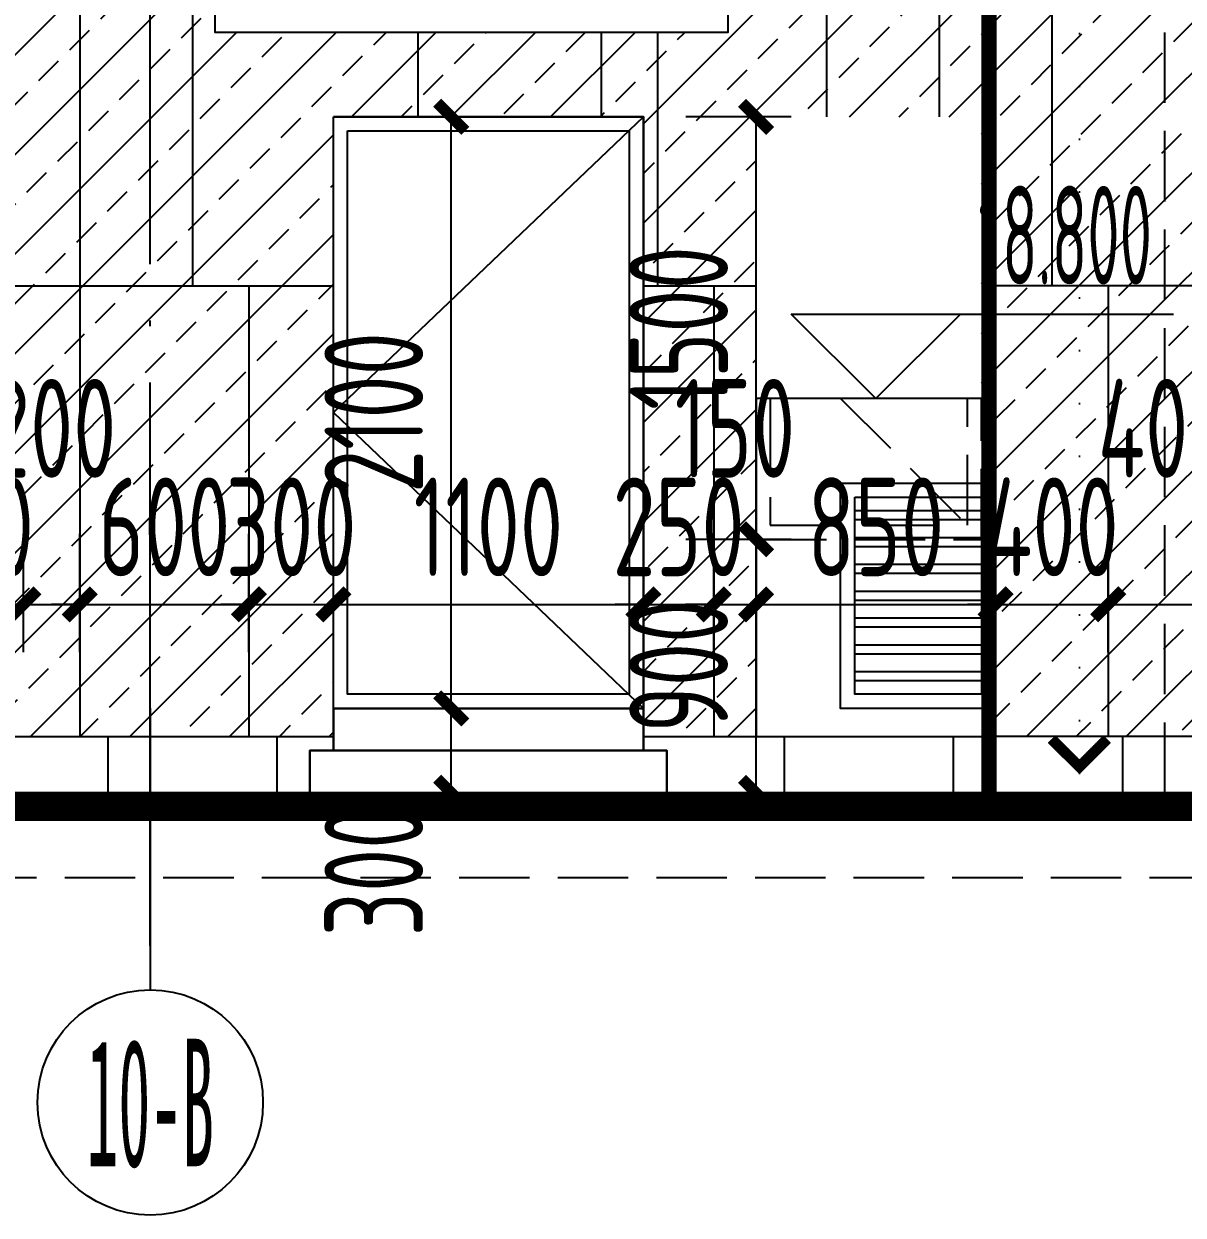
# Model space of a CAD drawing. Extents: x -863035 to 270371, y -8918 to 240488.
# Drawn here: x 213469 to 217584, y 162489 to 166719 of the extents above; entities that cross this region are included whole.
import ezdxf
from ezdxf.enums import TextEntityAlignment as Align

# ---------------------------------------------------------------- set-up
doc = ezdxf.new("R2010")
doc.units = 0
doc.header["$LTSCALE"] = 1000
doc.header["$MEASUREMENT"] = 0
for name, pattern in [('109-34 轴网$0$L1$0$$AUDIT_BAD_LTYPE1', [0]), ('DASH', [0.35, 0.25, -0.1]), ('DOT2', [0.125, 0, -0.125]), ('DOTE', [2.42, 2, -0.2, 0.02, -0.2])]:
    doc.linetypes.add(name, pattern=pattern)
for name, color, linetype in [('01-标注_尺寸', 124, 'Continuous'), ('01-标注_标高', 200, 'Continuous'), ('01-标注_符号', 200, 'Continuous'), ('01-标注_轴线坐标', 132, 'Continuous'), ('02-TEXT_标注', 130, 'Continuous'), ('02-TEXT_轴号', 7, 'Continuous'), ('05-填充_156', 156, 'Continuous'), ('A-C_窗', 140, 'Continuous'), ('A_AXIS-轴线', 36, 'Continuous'), ('AXIS_TEXT', 7, 'Continuous'), ('E-墙面分格', 146, 'Continuous'), ('E-立面轮廓', 241, 'Continuous')]:
    doc.layers.add(name, color=color, linetype=linetype)
doc.styles.add('_TCH_AXIS', font='STXIHEI.TTF')
doc.styles.add('_TCH_DIM', font='ROS1', dxfattribs={"width": 0.75, "bigfont": 'JD'})
doc.styles.add('_TCH_DIM_T3', font='ROS1', dxfattribs={"width": 0.75, "bigfont": 'JD'})
doc.styles.add('COMPLEX', font='COMPLEX')
doc.styles.add('logo-3', font='', dxfattribs={"width": 0.8})
doc.styles.get('logo-3').set_extended_font_data('SimSun')
doc.dimstyles.new('_TCH_ARCH&&100', dxfattribs={"dimtxt": 350, "dimasz": 100, "dimexe": 250, "dimexo": 300, "dimgap": 100, "dimtad": 1, "dimdec": 0, "dimzin": 0, "dimdsep": 46, "dimtxsty": '_TCH_DIM_T3', "dimblk": 'ARCHTICK', "dimcen": 0.09, "dimclrt": 7, "dimazin": 2, "dimtfac": 1, "dimtdec": 0, "dimtix": 1, "dimtmove": 2, "dimatfit": 3, "dimfxl": 0, "dimtolj": 1, "dimtzin": 0, "dimarcsym": 0})
doc.dimstyles.new('副本 ISO-1', dxfattribs={"dimtxt": 2.5, "dimasz": 1.5, "dimexe": 1.25, "dimexo": 0.625, "dimtad": 1, "dimdec": 0, "dimtxsty": 'logo-3', "dimblk": 'ARCHTICK', "dimcen": 2.5, "dimdle": 1, "dimadec": 0, "dimazin": 0, "dimtfac": 1, "dimtdec": 0, "dimtix": 1, "dimtmove": 0, "dimatfit": 3, "dimldrblk": 'AR', "dimfxl": 0, "dimarcsym": 0})
pattern_1 = [(45, (-48911, 285744.35), (-176.77677, 176.77677), []), (45, (-48824.07, 285654.6), (-176.77677, 176.77677), [98.68425, -56.391])]

# ---------------------------------------------------------------- blocks, each defined once
blk = doc.blocks.new('_ArchTick')
at = {"color": 0, "linetype": 'ByBlock', "const_width": 0.4}
blk.add_lwpolyline([(-0.5, -0.5), (0.5, 0.5)], dxfattribs=at)
blk = doc.blocks.new('*X7')
at = {"color": 0}
for p, q in [((-1012.3046, 1692.7151), (-1012.3046, 1692.7296)), ((-1012.3045, 1692.7297), (-1012.2908, 1692.7297)), ((-1012.3036, 1692.7141), (-1012.3036, 1692.7306)), ((-1012.3035, 1692.7307), (-1012.2918, 1692.7307)), ((-1012.3026, 1692.7131), (-1012.3026, 1692.7316)), ((-1012.3025, 1692.7317), (-1012.2928, 1692.7317)), ((-1012.3016, 1692.7121), (-1012.3016, 1692.7326)), ((-1012.3015, 1692.7327), (-1012.2938, 1692.7327)), ((-1012.3006, 1692.7111), (-1012.3006, 1692.7336)), ((-1012.3005, 1692.7337), (-1012.2948, 1692.7337)), ((-1012.2996, 1692.7101), (-1012.2996, 1692.7346)), ((-1012.2995, 1692.7347), (-1012.2958, 1692.7347)), ((-1012.2986, 1692.7091), (-1012.2986, 1692.7356)), ((-1012.2985, 1692.7357), (-1012.2968, 1692.7357)), ((-1012.2976, 1692.7081), (-1012.2976, 1692.7364)), ((-1012.2966, 1692.7071), (-1012.2966, 1692.7354)), ((-1012.2956, 1692.7061), (-1012.2956, 1692.7344)), ((-1012.2946, 1692.7051), (-1012.2946, 1692.7334)), ((-1012.2936, 1692.7041), (-1012.2936, 1692.7324)), ((-1012.2926, 1692.7031), (-1012.2926, 1692.7314)), ((-1012.2916, 1692.7021), (-1012.2916, 1692.7304)), ((-1012.2906, 1692.7011), (-1012.2906, 1692.7294)), ((-1012.3116, 1692.7221), (-1012.3116, 1692.7226)), ((-1012.3115, 1692.7227), (-1012.2838, 1692.7227)), ((-1012.3111, 1692.7217), (-1012.2828, 1692.7217)), ((-1012.3106, 1692.7211), (-1012.3106, 1692.7236)), ((-1012.3105, 1692.7237), (-1012.2848, 1692.7237)), ((-1012.3101, 1692.7207), (-1012.2818, 1692.7207)), ((-1012.3096, 1692.7201), (-1012.3096, 1692.7246)), ((-1012.3095, 1692.7247), (-1012.2858, 1692.7247)), ((-1012.3091, 1692.7197), (-1012.2808, 1692.7197)), ((-1012.3086, 1692.7191), (-1012.3086, 1692.7256)), ((-1012.3085, 1692.7257), (-1012.2868, 1692.7257)), ((-1012.3081, 1692.7187), (-1012.2798, 1692.7187)), ((-1012.3076, 1692.7181), (-1012.3076, 1692.7266)), ((-1012.3075, 1692.7267), (-1012.2878, 1692.7267)), ((-1012.3071, 1692.7177), (-1012.2788, 1692.7177)), ((-1012.3066, 1692.7171), (-1012.3066, 1692.7276)), ((-1012.3065, 1692.7277), (-1012.2888, 1692.7277)), ((-1012.3061, 1692.7167), (-1012.2778, 1692.7167)), ((-1012.3056, 1692.7161), (-1012.3056, 1692.7286)), ((-1012.3055, 1692.7287), (-1012.2898, 1692.7287)), ((-1012.3051, 1692.7157), (-1012.2768, 1692.7157)), ((-1012.3041, 1692.7147), (-1012.2758, 1692.7147)), ((-1012.3031, 1692.7137), (-1012.2748, 1692.7137)), ((-1012.3021, 1692.7127), (-1012.2738, 1692.7127)), ((-1012.3011, 1692.7117), (-1012.2728, 1692.7117)), ((-1012.3001, 1692.7107), (-1012.2718, 1692.7107)), ((-1012.2991, 1692.7097), (-1012.2708, 1692.7097)), ((-1012.2981, 1692.7087), (-1012.2698, 1692.7087)), ((-1012.2971, 1692.7077), (-1012.2688, 1692.7077)), ((-1012.2961, 1692.7067), (-1012.2678, 1692.7067)), ((-1012.2951, 1692.7057), (-1012.2668, 1692.7057)), ((-1012.2941, 1692.7047), (-1012.2658, 1692.7047)), ((-1012.2931, 1692.7037), (-1012.2648, 1692.7037)), ((-1012.2896, 1692.7001), (-1012.2896, 1692.7284)), ((-1012.2886, 1692.6991), (-1012.2886, 1692.7274)), ((-1012.2876, 1692.6981), (-1012.2876, 1692.7264)), ((-1012.2866, 1692.6971), (-1012.2866, 1692.7254)), ((-1012.2856, 1692.6961), (-1012.2856, 1692.7244)), ((-1012.2846, 1692.6951), (-1012.2846, 1692.7234)), ((-1012.2836, 1692.6941), (-1012.2836, 1692.7224)), ((-1012.2826, 1692.6931), (-1012.2826, 1692.7214)), ((-1012.2816, 1692.6921), (-1012.2816, 1692.7204)), ((-1012.2806, 1692.6911), (-1012.2806, 1692.7194)), ((-1012.2796, 1692.6901), (-1012.2796, 1692.7184)), ((-1012.2786, 1692.6891), (-1012.2786, 1692.7174)), ((-1012.2776, 1692.6881), (-1012.2776, 1692.7164)), ((-1012.2766, 1692.6871), (-1012.2766, 1692.7154)), ((-1012.2756, 1692.6861), (-1012.2756, 1692.7144)), ((-1012.2746, 1692.6851), (-1012.2746, 1692.7134)), ((-1012.2736, 1692.6841), (-1012.2736, 1692.7124)), ((-1012.2726, 1692.6831), (-1012.2726, 1692.7114)), ((-1012.2716, 1692.6821), (-1012.2716, 1692.7104)), ((-1012.2706, 1692.6811), (-1012.2706, 1692.7094)), ((-1012.2696, 1692.6801), (-1012.2696, 1692.7084)), ((-1012.2686, 1692.6791), (-1012.2686, 1692.7074)), ((-1012.2676, 1692.6781), (-1012.2676, 1692.7064)), ((-1012.2666, 1692.6771), (-1012.2666, 1692.7054)), ((-1012.2656, 1692.6761), (-1012.2656, 1692.7044)), ((-1012.2646, 1692.6751), (-1012.2646, 1692.7034)), ((-1012.2921, 1692.7027), (-1012.2638, 1692.7027)), ((-1012.2911, 1692.7017), (-1012.2628, 1692.7017)), ((-1012.2901, 1692.7007), (-1012.2618, 1692.7007)), ((-1012.2891, 1692.6997), (-1012.2608, 1692.6997)), ((-1012.2881, 1692.6987), (-1012.2598, 1692.6987)), ((-1012.2871, 1692.6977), (-1012.2588, 1692.6977)), ((-1012.2861, 1692.6967), (-1012.2578, 1692.6967)), ((-1012.2851, 1692.6957), (-1012.2568, 1692.6957)), ((-1012.2841, 1692.6947), (-1012.2558, 1692.6947)), ((-1012.2831, 1692.6937), (-1012.2548, 1692.6937)), ((-1012.2821, 1692.6927), (-1012.2538, 1692.6927)), ((-1012.2811, 1692.6917), (-1012.2528, 1692.6917)), ((-1012.2801, 1692.6907), (-1012.2518, 1692.6907)), ((-1012.2791, 1692.6897), (-1012.2508, 1692.6897)), ((-1012.2781, 1692.6887), (-1012.2498, 1692.6887)), ((-1012.2771, 1692.6877), (-1012.2488, 1692.6877)), ((-1012.2761, 1692.6867), (-1012.2478, 1692.6867)), ((-1012.2751, 1692.6857), (-1012.2468, 1692.6857)), ((-1012.2741, 1692.6847), (-1012.2458, 1692.6847)), ((-1012.2731, 1692.6837), (-1012.2448, 1692.6837)), ((-1012.2721, 1692.6827), (-1012.2438, 1692.6827)), ((-1012.2711, 1692.6817), (-1012.2428, 1692.6817)), ((-1012.2701, 1692.6807), (-1012.2418, 1692.6807)), ((-1012.2691, 1692.6797), (-1012.2408, 1692.6797)), ((-1012.2681, 1692.6787), (-1012.2398, 1692.6787)), ((-1012.2671, 1692.6777), (-1012.2388, 1692.6777)), ((-1012.2636, 1692.6741), (-1012.2636, 1692.7024)), ((-1012.2626, 1692.6731), (-1012.2626, 1692.7014)), ((-1012.2616, 1692.6721), (-1012.2616, 1692.7004)), ((-1012.2606, 1692.6711), (-1012.2606, 1692.6994)), ((-1012.2596, 1692.6701), (-1012.2596, 1692.6984)), ((-1012.2586, 1692.6424), (-1012.2586, 1692.6974)), ((-1012.2576, 1692.6434), (-1012.2576, 1692.6964)), ((-1012.2566, 1692.6444), (-1012.2566, 1692.6954)), ((-1012.2556, 1692.6454), (-1012.2556, 1692.6944)), ((-1012.2546, 1692.6464), (-1012.2546, 1692.6934)), ((-1012.2536, 1692.6474), (-1012.2536, 1692.6924)), ((-1012.2526, 1692.6484), (-1012.2526, 1692.6914)), ((-1012.2516, 1692.6494), (-1012.2516, 1692.6904)), ((-1012.2506, 1692.6504), (-1012.2506, 1692.6894)), ((-1012.2496, 1692.6514), (-1012.2496, 1692.6884)), ((-1012.2486, 1692.6524), (-1012.2486, 1692.6874)), ((-1012.2476, 1692.6534), (-1012.2476, 1692.6864)), ((-1012.2466, 1692.6544), (-1012.2466, 1692.6854)), ((-1012.2456, 1692.6554), (-1012.2456, 1692.6844)), ((-1012.2446, 1692.6564), (-1012.2446, 1692.6834)), ((-1012.2436, 1692.6574), (-1012.2436, 1692.6824)), ((-1012.2426, 1692.6584), (-1012.2426, 1692.6814)), ((-1012.2416, 1692.6594), (-1012.2416, 1692.6804)), ((-1012.2406, 1692.6604), (-1012.2406, 1692.6794)), ((-1012.2396, 1692.6614), (-1012.2396, 1692.6784)), ((-1012.2386, 1692.6624), (-1012.2386, 1692.6774)), ((-1012.2776, 1692.6517), (-1012.2493, 1692.6517)), ((-1012.2776, 1692.6234), (-1012.2776, 1692.6517)), ((-1012.2766, 1692.6527), (-1012.2483, 1692.6527)), ((-1012.2766, 1692.6244), (-1012.2766, 1692.6527)), ((-1012.2756, 1692.6537), (-1012.2473, 1692.6537)), ((-1012.2756, 1692.6254), (-1012.2756, 1692.6537)), ((-1012.2746, 1692.6547), (-1012.2463, 1692.6547)), ((-1012.2746, 1692.6264), (-1012.2746, 1692.6547)), ((-1012.2736, 1692.6557), (-1012.2453, 1692.6557)), ((-1012.2736, 1692.6274), (-1012.2736, 1692.6557)), ((-1012.2726, 1692.6567), (-1012.2443, 1692.6567)), ((-1012.2726, 1692.6284), (-1012.2726, 1692.6567)), ((-1012.2716, 1692.6577), (-1012.2433, 1692.6577)), ((-1012.2716, 1692.6294), (-1012.2716, 1692.6577)), ((-1012.2706, 1692.6587), (-1012.2423, 1692.6587)), ((-1012.2706, 1692.6304), (-1012.2706, 1692.6587)), ((-1012.2696, 1692.6597), (-1012.2413, 1692.6597)), ((-1012.2696, 1692.6314), (-1012.2696, 1692.6597)), ((-1012.2686, 1692.6607), (-1012.2403, 1692.6607)), ((-1012.2686, 1692.6324), (-1012.2686, 1692.6607)), ((-1012.2676, 1692.6617), (-1012.2393, 1692.6617)), ((-1012.2676, 1692.6334), (-1012.2676, 1692.6617)), ((-1012.2666, 1692.6627), (-1012.2383, 1692.6627)), ((-1012.2666, 1692.6344), (-1012.2666, 1692.6627)), ((-1012.2661, 1692.6767), (-1012.2378, 1692.6767)), ((-1012.2656, 1692.6637), (-1012.2373, 1692.6637)), ((-1012.2656, 1692.6354), (-1012.2656, 1692.6637)), ((-1012.2651, 1692.6757), (-1012.2368, 1692.6757)), ((-1012.2646, 1692.6647), (-1012.2363, 1692.6647)), ((-1012.2646, 1692.6364), (-1012.2646, 1692.6647)), ((-1012.2641, 1692.6747), (-1012.2358, 1692.6747)), ((-1012.2636, 1692.6657), (-1012.2353, 1692.6657)), ((-1012.2636, 1692.6374), (-1012.2636, 1692.6657)), ((-1012.2631, 1692.6737), (-1012.2348, 1692.6737)), ((-1012.2626, 1692.6667), (-1012.2343, 1692.6667)), ((-1012.2626, 1692.6384), (-1012.2626, 1692.6667)), ((-1012.2621, 1692.6727), (-1012.2338, 1692.6727)), ((-1012.2616, 1692.6677), (-1012.2333, 1692.6677)), ((-1012.2616, 1692.6394), (-1012.2616, 1692.6677)), ((-1012.2611, 1692.6717), (-1012.2328, 1692.6717)), ((-1012.2606, 1692.6687), (-1012.2323, 1692.6687)), ((-1012.2606, 1692.6404), (-1012.2606, 1692.6687)), ((-1012.2601, 1692.6707), (-1012.2318, 1692.6707)), ((-1012.2596, 1692.6697), (-1012.2313, 1692.6697)), ((-1012.2596, 1692.6414), (-1012.2596, 1692.6697)), ((-1012.2376, 1692.6634), (-1012.2376, 1692.6764)), ((-1012.2366, 1692.6644), (-1012.2366, 1692.6754)), ((-1012.2356, 1692.6654), (-1012.2356, 1692.6744)), ((-1012.2346, 1692.6664), (-1012.2346, 1692.6734)), ((-1012.2336, 1692.6674), (-1012.2336, 1692.6724)), ((-1012.2326, 1692.6684), (-1012.2326, 1692.6714)), ((-1012.2316, 1692.6694), (-1012.2316, 1692.6704)), ((-1012.3036, 1692.6257), (-1012.2753, 1692.6257)), ((-1012.3036, 1692.6092), (-1012.3036, 1692.6257)), ((-1012.3026, 1692.6267), (-1012.2743, 1692.6267)), ((-1012.3026, 1692.6082), (-1012.3026, 1692.6267)), ((-1012.3016, 1692.6277), (-1012.2733, 1692.6277)), ((-1012.3016, 1692.6072), (-1012.3016, 1692.6277)), ((-1012.3006, 1692.6287), (-1012.2723, 1692.6287)), ((-1012.3006, 1692.6062), (-1012.3006, 1692.6287)), ((-1012.2996, 1692.6297), (-1012.2713, 1692.6297)), ((-1012.2996, 1692.6052), (-1012.2996, 1692.6297)), ((-1012.2986, 1692.6307), (-1012.2703, 1692.6307)), ((-1012.2986, 1692.6042), (-1012.2986, 1692.6307)), ((-1012.2976, 1692.6317), (-1012.2693, 1692.6317)), ((-1012.2976, 1692.6034), (-1012.2976, 1692.6317)), ((-1012.2966, 1692.6327), (-1012.2683, 1692.6327)), ((-1012.2966, 1692.6044), (-1012.2966, 1692.6327)), ((-1012.2956, 1692.6337), (-1012.2673, 1692.6337)), ((-1012.2956, 1692.6054), (-1012.2956, 1692.6337)), ((-1012.2946, 1692.6347), (-1012.2663, 1692.6347)), ((-1012.2946, 1692.6064), (-1012.2946, 1692.6347)), ((-1012.2936, 1692.6357), (-1012.2653, 1692.6357)), ((-1012.2936, 1692.6074), (-1012.2936, 1692.6357)), ((-1012.2926, 1692.6367), (-1012.2643, 1692.6367)), ((-1012.2926, 1692.6084), (-1012.2926, 1692.6367)), ((-1012.2916, 1692.6377), (-1012.2633, 1692.6377)), ((-1012.2916, 1692.6094), (-1012.2916, 1692.6377)), ((-1012.2906, 1692.6387), (-1012.2623, 1692.6387)), ((-1012.2906, 1692.6104), (-1012.2906, 1692.6387)), ((-1012.2896, 1692.6397), (-1012.2613, 1692.6397)), ((-1012.2896, 1692.6114), (-1012.2896, 1692.6397)), ((-1012.2886, 1692.6407), (-1012.2603, 1692.6407)), ((-1012.2886, 1692.6124), (-1012.2886, 1692.6407)), ((-1012.2876, 1692.6417), (-1012.2593, 1692.6417)), ((-1012.2876, 1692.6134), (-1012.2876, 1692.6417)), ((-1012.2866, 1692.6427), (-1012.2583, 1692.6427)), ((-1012.2866, 1692.6144), (-1012.2866, 1692.6427)), ((-1012.2856, 1692.6437), (-1012.2573, 1692.6437)), ((-1012.2856, 1692.6154), (-1012.2856, 1692.6437)), ((-1012.2846, 1692.6447), (-1012.2563, 1692.6447)), ((-1012.2846, 1692.6164), (-1012.2846, 1692.6447)), ((-1012.2836, 1692.6457), (-1012.2553, 1692.6457)), ((-1012.2836, 1692.6174), (-1012.2836, 1692.6457)), ((-1012.2826, 1692.6467), (-1012.2543, 1692.6467)), ((-1012.2826, 1692.6184), (-1012.2826, 1692.6467)), ((-1012.2816, 1692.6477), (-1012.2533, 1692.6477)), ((-1012.2816, 1692.6194), (-1012.2816, 1692.6477)), ((-1012.2806, 1692.6487), (-1012.2523, 1692.6487)), ((-1012.2806, 1692.6204), (-1012.2806, 1692.6487)), ((-1012.2796, 1692.6497), (-1012.2513, 1692.6497)), ((-1012.2796, 1692.6214), (-1012.2796, 1692.6497)), ((-1012.2786, 1692.6507), (-1012.2503, 1692.6507)), ((-1012.2786, 1692.6224), (-1012.2786, 1692.6507)), ((-1012.3116, 1692.6177), (-1012.2833, 1692.6177)), ((-1012.3116, 1692.6172), (-1012.3116, 1692.6177)), ((-1012.3111, 1692.6167), (-1012.2843, 1692.6167)), ((-1012.3106, 1692.6187), (-1012.2823, 1692.6187)), ((-1012.3106, 1692.6162), (-1012.3106, 1692.6187)), ((-1012.3101, 1692.6157), (-1012.2853, 1692.6157)), ((-1012.3096, 1692.6197), (-1012.2813, 1692.6197)), ((-1012.3096, 1692.6152), (-1012.3096, 1692.6197)), ((-1012.3091, 1692.6147), (-1012.2863, 1692.6147)), ((-1012.3086, 1692.6207), (-1012.2803, 1692.6207)), ((-1012.3086, 1692.6142), (-1012.3086, 1692.6207)), ((-1012.3081, 1692.6137), (-1012.2873, 1692.6137)), ((-1012.3076, 1692.6217), (-1012.2793, 1692.6217)), ((-1012.3076, 1692.6132), (-1012.3076, 1692.6217)), ((-1012.3071, 1692.6127), (-1012.2883, 1692.6127)), ((-1012.3066, 1692.6227), (-1012.2783, 1692.6227)), ((-1012.3066, 1692.6122), (-1012.3066, 1692.6227)), ((-1012.3061, 1692.6117), (-1012.2893, 1692.6117)), ((-1012.3056, 1692.6237), (-1012.2773, 1692.6237)), ((-1012.3056, 1692.6112), (-1012.3056, 1692.6237)), ((-1012.3051, 1692.6107), (-1012.2903, 1692.6107)), ((-1012.3046, 1692.6247), (-1012.2763, 1692.6247)), ((-1012.3046, 1692.6102), (-1012.3046, 1692.6247)), ((-1012.3041, 1692.6097), (-1012.2913, 1692.6097)), ((-1012.3031, 1692.6087), (-1012.2923, 1692.6087)), ((-1012.3021, 1692.6077), (-1012.2933, 1692.6077)), ((-1012.3011, 1692.6067), (-1012.2943, 1692.6067)), ((-1012.3001, 1692.6057), (-1012.2953, 1692.6057)), ((-1012.2991, 1692.6047), (-1012.2963, 1692.6047)), ((-1012.2981, 1692.6037), (-1012.2973, 1692.6037))]:
    blk.add_line(p, q, dxfattribs=at)
blk = doc.blocks.new('A-ARROW')
blk.add_lwpolyline([(0.0808, 0.0525), (0.0666, 0.0666), (0, 0), (0.0666, -0.0666), (0.0808, -0.0525), (0.0283, 0)], close=True)
at = {"rotation": 180}
blk.add_blockref('*X7', (-1012.2311, 1692.6699), dxfattribs=at)
blk = doc.blocks.new('AR')
at = {"xscale": -21.59999999986031, "yscale": 21.59999999999127, "zscale": 21.6, "rotation": 359.9999997162888}
blk.add_blockref('A-ARROW', (0.002, -0.002), dxfattribs=at)
blk = doc.blocks.new('JDASLKDOIWJD')
at = {"layer": 'A-C_窗', "linetype": '109-34 轴网$0$L1$0$$AUDIT_BAD_LTYPE1'}
for p, q in [((-318823.8, 268849.4), (-319923.8, 268849.4)), ((-319923.8, 266749.4), (-319923.8, 268849.4)), ((-318823.8, 266749.4), (-318823.8, 268849.4))]:
    blk.add_line(p, q, dxfattribs=at)
blk.add_lwpolyline([(-318823.8, 268849.4), (-319923.8, 267799.4), (-318823.8, 266749.4)], dxfattribs=at)
for points in [[(-319923.8, 268849.4), (-318823.8, 268849.4), (-318823.8, 266749.4), (-319923.8, 266749.4)], [(-319873.8, 268799.4), (-318873.8, 268799.4), (-318873.8, 266799.4), (-319873.8, 266799.4)], [(-319923.8, 266749.4), (-318823.8, 266749.4), (-318823.8, 266599.4), (-319923.8, 266599.4)], [(-319923.8, 266599.4), (-318823.8, 266599.4), (-318823.8, 266749.4), (-319923.8, 266749.4)], [(-320007.4, 266599.4), (-318740.2, 266599.4), (-318740.2, 266449.4), (-320007.4, 266449.4)]]:
    blk.add_lwpolyline(points, close=True, dxfattribs=at)
blk = doc.blocks.new('hdklsadowdj')
at = {"layer": 'A-C_窗'}
h = blk.add_hatch(dxfattribs=at)
h.set_pattern_fill('ANSI32', color=256, scale=20, angle=135)
h.set_pattern_definition([(180, (476811.66, -285954.59), (-7e-15, -95.25), []), (180, (476779.91, -285922.84), (-7e-15, -95.25), [])])
h.paths.add_polyline_path([(7500, 1050), (7950, 1050), (7950, 350), (7500, 350)])
for points in [[(7150.1, 200), (8000.1, 200), (8000.2, 1400), (7150.2, 1400)], [(7450, 1100), (8000, 1100), (8000, 300), (7450, 300)], [(7500, 1050), (7950, 1050), (7950, 350), (7500, 350)], [(7150.2, 200), (8000, 200), (8000, 0), (7150.2, 0)]]:
    blk.add_lwpolyline(points, close=True, dxfattribs=at)
blk = doc.blocks.new('_AXISO')
blk.add_circle((0, 0), 0.5)
at = {"layer": 'AXIS_TEXT', "style": 'COMPLEX', "width": 1.041667}
blk.add_attdef('A', text='', height=0.56, dxfattribs=at).set_placement((-0.25, -0.28), (0.25, -0.28), align=Align.FIT)
blk = doc.blocks.new('*D2126')
at = {"layer": '01-标注_尺寸', "color": 0, "lineweight": -2, "transparency": 16777216}
for p, q in [((215236.3, 166388.6), (214736.3, 166388.6)), ((214986.3, 164288.6), (214986.3, 166388.6)), ((215236.3, 164288.6), (214736.3, 164288.6))]:
    blk.add_line(p, q, dxfattribs=at)
at = {"layer": 'Defpoints', "color": 0, "transparency": 16777216}
for p in [(214986.3, 166388.6), (215536.3, 166388.6), (215536.3, 164288.6)]:
    blk.add_point(p, dxfattribs=at)
at = {"layer": '01-标注_尺寸', "color": 0, "lineweight": -2, "transparency": 16777216, "xscale": 100, "yscale": 100, "zscale": 100}
for p, rotation in [((214986.3, 166388.6), 90), ((214986.3, 164288.6), 270)]:
    blk.add_blockref('_ArchTick', p, dxfattribs=dict(at, rotation=rotation))
at = {"layer": '01-标注_尺寸', "color": 7, "transparency": 16777216, "insert": (214711.3, 165338.6), "char_height": 350, "attachment_point": 5, "rotation": 90, "style": '_TCH_DIM_T3'}
blk.add_mtext('\\A1;2100', dxfattribs=at)
blk = doc.blocks.new('*D2127')
at = {"layer": '01-标注_尺寸', "color": 0, "lineweight": -2, "transparency": 16777216}
for p, q in [((215236.3, 164288.6), (214736.3, 164288.6)), ((214986.3, 163988.6), (214986.3, 164288.6)), ((215236.3, 163988.6), (214736.3, 163988.6))]:
    blk.add_line(p, q, dxfattribs=at)
at = {"layer": 'Defpoints', "color": 0, "transparency": 16777216}
for p in [(214986.3, 164288.6), (215536.3, 164288.6), (215536.3, 163988.6)]:
    blk.add_point(p, dxfattribs=at)
at = {"layer": '01-标注_尺寸', "color": 0, "lineweight": -2, "transparency": 16777216, "xscale": 100, "yscale": 100, "zscale": 100}
for p, rotation in [((214986.3, 164288.6), 90), ((214986.3, 163988.6), 270)]:
    blk.add_blockref('_ArchTick', p, dxfattribs=dict(at, rotation=rotation))
at = {"layer": '01-标注_尺寸', "color": 7, "transparency": 16777216, "insert": (214711.3, 163711.4), "char_height": 350, "attachment_point": 5, "rotation": 90, "style": '_TCH_DIM_T3'}
blk.add_mtext('\\A1;300', dxfattribs=at)
blk = doc.blocks.new('*D2132')
at = {"layer": '01-标注_尺寸', "color": 0, "lineweight": -2, "transparency": 16777216}
for p, q in [((216193.1, 166388.6), (215818.2, 166388.6)), ((216068.2, 164888.6), (216068.2, 166388.6)), ((216193.1, 164888.6), (215818.2, 164888.6))]:
    blk.add_line(p, q, dxfattribs=at)
at = {"layer": 'Defpoints', "color": 0, "transparency": 16777216}
for p in [(216068.2, 166388.6), (216493.1, 166388.6), (216493.1, 164888.6)]:
    blk.add_point(p, dxfattribs=at)
at = {"layer": '01-标注_尺寸', "color": 0, "lineweight": -2, "transparency": 16777216, "xscale": 100, "yscale": 100, "zscale": 100}
for p, rotation in [((216068.2, 166388.6), 90), ((216068.2, 164888.6), 270)]:
    blk.add_blockref('_ArchTick', p, dxfattribs=dict(at, rotation=rotation))
at = {"layer": '01-标注_尺寸', "color": 7, "transparency": 16777216, "insert": (215793.2, 165638.6), "char_height": 350, "attachment_point": 5, "rotation": 90, "style": '_TCH_DIM_T3'}
blk.add_mtext('\\A1;1500', dxfattribs=at)
blk = doc.blocks.new('*D2133')
at = {"layer": '01-标注_尺寸', "color": 0, "lineweight": -2, "transparency": 16777216}
for p, q in [((216193.1, 164888.6), (215818.2, 164888.6)), ((216068.2, 163988.6), (216068.2, 164888.6)), ((216193.1, 163988.6), (215818.2, 163988.6))]:
    blk.add_line(p, q, dxfattribs=at)
at = {"layer": 'Defpoints', "color": 0, "transparency": 16777216}
for p in [(216068.2, 164888.6), (216493.1, 164888.6), (216493.1, 163988.6)]:
    blk.add_point(p, dxfattribs=at)
at = {"layer": '01-标注_尺寸', "color": 0, "lineweight": -2, "transparency": 16777216, "xscale": 100, "yscale": 100, "zscale": 100}
for p, rotation in [((216068.2, 164888.6), 90), ((216068.2, 163988.6), 270)]:
    blk.add_blockref('_ArchTick', p, dxfattribs=dict(at, rotation=rotation))
at = {"layer": '01-标注_尺寸', "color": 7, "transparency": 16777216, "insert": (215793.2, 164438.6), "char_height": 350, "attachment_point": 5, "rotation": 90, "style": '_TCH_DIM_T3'}
blk.add_mtext('\\A1;900', dxfattribs=at)
blk = doc.blocks.new('*D2218')
at = {"layer": '01-标注_尺寸', "color": 0, "lineweight": -2, "transparency": 16777216}
for p, q in [((213068, 164488.6), (213068, 164907.9)), ((213468, 164488.6), (213468, 164907.9)), ((213068, 164657.9), (212968, 164657.9)), ((213068, 164657.9), (213468, 164657.9)), ((213468, 164657.9), (213568, 164657.9))]:
    blk.add_line(p, q, dxfattribs=at)
at = {"layer": 'Defpoints', "color": 0, "transparency": 16777216}
for p in [(213468, 164657.9), (213068, 164188.6), (213468, 164188.6)]:
    blk.add_point(p, dxfattribs=at)
at = {"layer": '01-标注_尺寸', "color": 0, "lineweight": -2, "transparency": 16777216, "xscale": 100, "yscale": 100, "zscale": 100}
blk.add_blockref('_ArchTick', (213068, 164657.9), dxfattribs=at)
at = {"layer": '01-标注_尺寸', "color": 0, "lineweight": -2, "transparency": 16777216, "xscale": 100, "yscale": 100, "zscale": 100, "rotation": 180}
blk.add_blockref('_ArchTick', (213468, 164657.9), dxfattribs=at)
at = {"layer": '01-标注_尺寸', "color": 7, "transparency": 16777216, "insert": (213268, 164932.9), "char_height": 350, "attachment_point": 5, "style": '_TCH_DIM_T3'}
blk.add_mtext('\\A1;400', dxfattribs=at)
blk = doc.blocks.new('*D2219')
at = {"layer": '01-标注_尺寸', "color": 0, "lineweight": -2, "transparency": 16777216}
for p, q in [((213468, 164488.6), (213468, 164907.9)), ((213668, 164488.6), (213668, 164907.9)), ((213468, 164657.9), (213368, 164657.9)), ((213468, 164657.9), (213668, 164657.9)), ((213668, 164657.9), (213768, 164657.9))]:
    blk.add_line(p, q, dxfattribs=at)
at = {"layer": 'Defpoints', "color": 0, "transparency": 16777216}
for p in [(213668, 164657.9), (213468, 164188.6), (213668, 164188.6)]:
    blk.add_point(p, dxfattribs=at)
at = {"layer": '01-标注_尺寸', "color": 0, "lineweight": -2, "transparency": 16777216, "xscale": 100, "yscale": 100, "zscale": 100}
blk.add_blockref('_ArchTick', (213468, 164657.9), dxfattribs=at)
at = {"layer": '01-标注_尺寸', "color": 0, "lineweight": -2, "transparency": 16777216, "xscale": 100, "yscale": 100, "zscale": 100, "rotation": 180}
blk.add_blockref('_ArchTick', (213668, 164657.9), dxfattribs=at)
at = {"layer": '01-标注_尺寸', "color": 7, "transparency": 16777216, "insert": (213568, 165282.9), "char_height": 350, "attachment_point": 5, "style": '_TCH_DIM_T3'}
blk.add_mtext('\\A1;200', dxfattribs=at)
blk = doc.blocks.new('*D2220')
at = {"layer": '01-标注_尺寸', "color": 0, "lineweight": -2, "transparency": 16777216}
for p, q in [((213668, 164488.6), (213668, 164907.9)), ((214268, 164488.6), (214268, 164907.9)), ((213668, 164657.9), (213568, 164657.9)), ((213668, 164657.9), (214268, 164657.9)), ((214268, 164657.9), (214368, 164657.9))]:
    blk.add_line(p, q, dxfattribs=at)
at = {"layer": 'Defpoints', "color": 0, "transparency": 16777216}
for p in [(214268, 164657.9), (213668, 164188.6), (214268, 164188.6)]:
    blk.add_point(p, dxfattribs=at)
at = {"layer": '01-标注_尺寸', "color": 0, "lineweight": -2, "transparency": 16777216, "xscale": 100, "yscale": 100, "zscale": 100}
blk.add_blockref('_ArchTick', (213668, 164657.9), dxfattribs=at)
at = {"layer": '01-标注_尺寸', "color": 0, "lineweight": -2, "transparency": 16777216, "xscale": 100, "yscale": 100, "zscale": 100, "rotation": 180}
blk.add_blockref('_ArchTick', (214268, 164657.9), dxfattribs=at)
at = {"layer": '01-标注_尺寸', "color": 7, "transparency": 16777216, "insert": (213968, 164932.9), "char_height": 350, "attachment_point": 5, "style": '_TCH_DIM_T3'}
blk.add_mtext('\\A1;600', dxfattribs=at)
blk = doc.blocks.new('*D2221')
at = {"layer": '01-标注_尺寸', "color": 0, "lineweight": -2, "transparency": 16777216}
for p, q in [((214268, 164488.6), (214268, 164907.9)), ((214568, 164488.6), (214568, 164907.9)), ((214268, 164657.9), (214168, 164657.9)), ((214268, 164657.9), (214568, 164657.9)), ((214568, 164657.9), (214668, 164657.9))]:
    blk.add_line(p, q, dxfattribs=at)
at = {"layer": 'Defpoints', "color": 0, "transparency": 16777216}
for p in [(214568, 164657.9), (214268, 164188.6), (214568, 164188.6)]:
    blk.add_point(p, dxfattribs=at)
at = {"layer": '01-标注_尺寸', "color": 0, "lineweight": -2, "transparency": 16777216, "xscale": 100, "yscale": 100, "zscale": 100}
blk.add_blockref('_ArchTick', (214268, 164657.9), dxfattribs=at)
at = {"layer": '01-标注_尺寸', "color": 0, "lineweight": -2, "transparency": 16777216, "xscale": 100, "yscale": 100, "zscale": 100, "rotation": 180}
blk.add_blockref('_ArchTick', (214568, 164657.9), dxfattribs=at)
at = {"layer": '01-标注_尺寸', "color": 7, "transparency": 16777216, "insert": (214418, 164932.9), "char_height": 350, "attachment_point": 5, "style": '_TCH_DIM_T3'}
blk.add_mtext('\\A1;300', dxfattribs=at)
blk = doc.blocks.new('*D2222')
at = {"layer": '01-标注_尺寸', "color": 0, "lineweight": -2, "transparency": 16777216}
for p, q in [((214568, 164488.6), (214568, 164907.9)), ((215668, 164488.6), (215668, 164907.9)), ((214568, 164657.9), (215668, 164657.9))]:
    blk.add_line(p, q, dxfattribs=at)
at = {"layer": 'Defpoints', "color": 0, "transparency": 16777216}
for p in [(215668, 164657.9), (214568, 164188.6), (215668, 164188.6)]:
    blk.add_point(p, dxfattribs=at)
at = {"layer": '01-标注_尺寸', "color": 0, "lineweight": -2, "transparency": 16777216, "xscale": 100, "yscale": 100, "zscale": 100, "rotation": 180}
blk.add_blockref('_ArchTick', (214568, 164657.9), dxfattribs=at)
at = {"layer": '01-标注_尺寸', "color": 0, "lineweight": -2, "transparency": 16777216, "xscale": 100, "yscale": 100, "zscale": 100}
blk.add_blockref('_ArchTick', (215668, 164657.9), dxfattribs=at)
at = {"layer": '01-标注_尺寸', "color": 7, "transparency": 16777216, "insert": (215118, 164932.9), "char_height": 350, "attachment_point": 5, "style": '_TCH_DIM_T3'}
blk.add_mtext('\\A1;1100', dxfattribs=at)
blk = doc.blocks.new('*D2223')
at = {"layer": '01-标注_尺寸', "color": 0, "lineweight": -2, "transparency": 16777216}
for p, q in [((215668, 164488.6), (215668, 164907.9)), ((215918, 164488.6), (215918, 164907.9)), ((215668, 164657.9), (215568, 164657.9)), ((215668, 164657.9), (215918, 164657.9)), ((215918, 164657.9), (216018, 164657.9))]:
    blk.add_line(p, q, dxfattribs=at)
at = {"layer": 'Defpoints', "color": 0, "transparency": 16777216}
for p in [(215918, 164657.9), (215668, 164188.6), (215918, 164188.6)]:
    blk.add_point(p, dxfattribs=at)
at = {"layer": '01-标注_尺寸', "color": 0, "lineweight": -2, "transparency": 16777216, "xscale": 100, "yscale": 100, "zscale": 100}
blk.add_blockref('_ArchTick', (215668, 164657.9), dxfattribs=at)
at = {"layer": '01-标注_尺寸', "color": 0, "lineweight": -2, "transparency": 16777216, "xscale": 100, "yscale": 100, "zscale": 100, "rotation": 180}
blk.add_blockref('_ArchTick', (215918, 164657.9), dxfattribs=at)
at = {"layer": '01-标注_尺寸', "color": 7, "transparency": 16777216, "insert": (215793, 164932.9), "char_height": 350, "attachment_point": 5, "style": '_TCH_DIM_T3'}
blk.add_mtext('\\A1;250', dxfattribs=at)
blk = doc.blocks.new('*D2224')
at = {"layer": '01-标注_尺寸', "color": 0, "lineweight": -2, "transparency": 16777216}
for p, q in [((215918, 164488.6), (215918, 164907.9)), ((216068.1, 164488.6), (216068.1, 164907.9)), ((215918, 164657.9), (215818, 164657.9)), ((215918, 164657.9), (216068.1, 164657.9)), ((216068.1, 164657.9), (216168.1, 164657.9))]:
    blk.add_line(p, q, dxfattribs=at)
at = {"layer": 'Defpoints', "color": 0, "transparency": 16777216}
for p in [(216068.1, 164657.9), (215918, 164188.6), (216068.1, 164188.6)]:
    blk.add_point(p, dxfattribs=at)
at = {"layer": '01-标注_尺寸', "color": 0, "lineweight": -2, "transparency": 16777216, "xscale": 100, "yscale": 100, "zscale": 100}
blk.add_blockref('_ArchTick', (215918, 164657.9), dxfattribs=at)
at = {"layer": '01-标注_尺寸', "color": 0, "lineweight": -2, "transparency": 16777216, "xscale": 100, "yscale": 100, "zscale": 100, "rotation": 180}
blk.add_blockref('_ArchTick', (216068.1, 164657.9), dxfattribs=at)
at = {"layer": '01-标注_尺寸', "color": 7, "transparency": 16777216, "insert": (215993.1, 165282.9), "char_height": 350, "attachment_point": 5, "style": '_TCH_DIM_T3'}
blk.add_mtext('\\A1;150', dxfattribs=at)
blk = doc.blocks.new('*D2225')
at = {"layer": '01-标注_尺寸', "color": 0, "lineweight": -2, "transparency": 16777216}
for p, q in [((216068.1, 164488.6), (216068.1, 164907.9)), ((216918, 164488.6), (216918, 164907.9)), ((216068.1, 164657.9), (216918, 164657.9))]:
    blk.add_line(p, q, dxfattribs=at)
at = {"layer": 'Defpoints', "color": 0, "transparency": 16777216}
for p in [(216918, 164657.9), (216068.1, 164188.6), (216918, 164188.6)]:
    blk.add_point(p, dxfattribs=at)
at = {"layer": '01-标注_尺寸', "color": 0, "lineweight": -2, "transparency": 16777216, "xscale": 100, "yscale": 100, "zscale": 100, "rotation": 180}
blk.add_blockref('_ArchTick', (216068.1, 164657.9), dxfattribs=at)
at = {"layer": '01-标注_尺寸', "color": 0, "lineweight": -2, "transparency": 16777216, "xscale": 100, "yscale": 100, "zscale": 100}
blk.add_blockref('_ArchTick', (216918, 164657.9), dxfattribs=at)
at = {"layer": '01-标注_尺寸', "color": 7, "transparency": 16777216, "insert": (216493.1, 164932.9), "char_height": 350, "attachment_point": 5, "style": '_TCH_DIM_T3'}
blk.add_mtext('\\A1;850', dxfattribs=at)
blk = doc.blocks.new('*D2226')
at = {"layer": '01-标注_尺寸', "color": 0, "lineweight": -2, "transparency": 16777216}
for p, q in [((216918, 164488.6), (216918, 164907.9)), ((217318, 164488.6), (217318, 164907.9)), ((216918, 164657.9), (216818, 164657.9)), ((216918, 164657.9), (217318, 164657.9)), ((217318, 164657.9), (217418, 164657.9))]:
    blk.add_line(p, q, dxfattribs=at)
at = {"layer": 'Defpoints', "color": 0, "transparency": 16777216}
for p in [(217318, 164657.9), (216918, 164188.6), (217318, 164188.6)]:
    blk.add_point(p, dxfattribs=at)
at = {"layer": '01-标注_尺寸', "color": 0, "lineweight": -2, "transparency": 16777216, "xscale": 100, "yscale": 100, "zscale": 100}
blk.add_blockref('_ArchTick', (216918, 164657.9), dxfattribs=at)
at = {"layer": '01-标注_尺寸', "color": 0, "lineweight": -2, "transparency": 16777216, "xscale": 100, "yscale": 100, "zscale": 100, "rotation": 180}
blk.add_blockref('_ArchTick', (217318, 164657.9), dxfattribs=at)
at = {"layer": '01-标注_尺寸', "color": 7, "transparency": 16777216, "insert": (217118, 164932.9), "char_height": 350, "attachment_point": 5, "style": '_TCH_DIM_T3'}
blk.add_mtext('\\A1;400', dxfattribs=at)
blk = doc.blocks.new('*D2227')
at = {"layer": '01-标注_尺寸', "color": 0, "lineweight": -2, "transparency": 16777216}
for p, q in [((217318, 164488.6), (217318, 164907.9)), ((217718, 164488.6), (217718, 164907.9)), ((217318, 164657.9), (217718, 164657.9))]:
    blk.add_line(p, q, dxfattribs=at)
at = {"layer": 'Defpoints', "color": 0, "transparency": 16777216}
for p in [(217718, 164657.9), (217318, 164188.6), (217718, 164188.6)]:
    blk.add_point(p, dxfattribs=at)
at = {"layer": '01-标注_尺寸', "color": 0, "lineweight": -2, "transparency": 16777216, "xscale": 100, "yscale": 100, "zscale": 100, "rotation": 180}
blk.add_blockref('_ArchTick', (217318, 164657.9), dxfattribs=at)
at = {"layer": '01-标注_尺寸', "color": 0, "lineweight": -2, "transparency": 16777216, "xscale": 100, "yscale": 100, "zscale": 100}
blk.add_blockref('_ArchTick', (217718, 164657.9), dxfattribs=at)
at = {"layer": '01-标注_尺寸', "color": 7, "transparency": 16777216, "insert": (217518, 165282.9), "char_height": 350, "attachment_point": 5, "style": '_TCH_DIM_T3'}
blk.add_mtext('\\A1;400', dxfattribs=at)

msp = doc.modelspace()

# ---------------------------------------------------------------- hatches: boundary and pattern name
at = {"layer": '05-填充_156'}
h = msp.add_hatch(dxfattribs=at)
h.set_pattern_fill('天然石材', color=256, scale=50)
h.set_pattern_definition(pattern_1)
h.paths.add_polyline_path([(222618, 167388.6), (222618, 167738.6), (216918, 167738.6), (216918, 167388.6), (217518, 167388.6), (217518, 164188.6), (222618, 164188.6), (222618, 164588.6)])
h = msp.add_hatch(dxfattribs=at)
h.set_pattern_fill('天然石材', color=256, scale=50)
h.set_pattern_definition(pattern_1)
h.paths.add_polyline_path([(210767.7, 166788.6), (212868.3, 166788.6), (212868.3, 166688.6), (210767.7, 166688.6)], flags=16)
h.paths.add_polyline_path([(214148, 166788.6), (215968, 166788.6), (215968, 166688.6), (214148, 166688.6)], flags=16)
h.paths.add_polyline_path([(210668, 166388.6), (210668, 166388.6), (210668, 166388.6)])
h.paths.add_polyline_path([(216918, 167388.6), (209218, 167388.6), (209218, 164188.6), (211068, 164188.6), (211068, 166388.6), (212568, 166388.6), (212568, 164188.6), (214568, 164188.6), (214568, 166388.6), (215668, 166388.6), (215668, 164188.6), (216068.1, 164188.6), (216068.2, 164888.6), (216068, 164888.6), (216068, 166388.6), (216868, 166388.6), (216868, 166388.6), (216868, 165388.6), (216918, 165388.6)])
h.paths.add_polyline_path([(209868, 166388.6), (210668, 166388.6), (210668, 164888.6), (209868, 164888.6)])
h = msp.add_hatch(dxfattribs=at)
h.set_pattern_fill('天然石材', color=256, scale=50)
h.set_pattern_definition(pattern_1)
h.paths.add_polyline_path([(217518, 167388.6), (216918, 167388.6), (216918, 165388.6), (216918.2, 165388.6), (216918.1, 164188.6), (217518, 164188.6)])

# ---------------------------------------------------------------- linework, layer by layer
at = {"layer": '01-标注_标高'}
for p, q in [((216493.2, 165388.6), (216193.2, 165688.6)), ((216193.2, 165688.6), (217549.7, 165688.6)), ((216493.2, 165388.6), (216793.2, 165688.6))]:
    msp.add_line(p, q, dxfattribs=at)
at = {"layer": '01-标注_轴线坐标'}
msp.add_line((213918, 164289.3), (213918, 163289.3), dxfattribs=at)
at = {"layer": 'A-C_窗'}
for p, q in [((212567.7, 164188.6), (214568, 164188.6)), ((215668, 164188.6), (216918, 164188.6)), ((222618, 164188.6), (216918, 164188.6))]:
    msp.add_line(p, q, dxfattribs=at)
at = {"layer": 'A-C_窗', "linetype": 'DASH'}
msp.add_line((208364.3, 163688.6), (227892.8, 163688.6), dxfattribs=at)
at = {"layer": 'A-C_窗'}
for points in [[(216918, 167738.6), (222618, 167738.6), (222618, 163988.6), (216918, 163988.6)], [(209218, 167388.6), (216918, 167388.6), (216918, 163988.6), (209218, 163988.6)]]:
    msp.add_lwpolyline(points, close=True, dxfattribs=at)
at = {"layer": 'A-C_窗', "linetype": 'DASH'}
for points in [[(216918, 167388.6), (217518, 167388.6), (217518, 163988.6)], [(216068.2, 165388.6), (216068.2, 164888.6), (216868, 164888.6), (216868, 165388.6)], [(216118.2, 165388.6), (216118.2, 164938.6), (216818, 164938.6), (216818, 165388.6)], [(216368, 165388.6), (216818, 164938.6)]]:
    msp.add_lwpolyline(points, dxfattribs=at)
at = {"layer": 'A-C_窗', "linetype": '109-34 轴网$0$L1$0$$AUDIT_BAD_LTYPE1'}
msp.add_lwpolyline([(215968, 166788.6), (215968, 166688.6), (214148, 166688.6), (214148, 166788.6)], close=True, dxfattribs=at)
for points in [[(215668, 164138.6), (215668, 164288.6), (214568, 164288.6), (214568, 164138.6)], [(215751.6, 163988.6), (215751.6, 164138.6), (214484.4, 164138.6), (214484.4, 163988.6)]]:
    msp.add_lwpolyline(points, dxfattribs=at)
at = {"layer": 'A_AXIS-轴线', "linetype": 'DOTE'}
msp.add_lwpolyline([(213918, 163446.1), (213918, 168971.8)], dxfattribs=at)
at = {"layer": 'E-墙面分格'}
for p, q in [((217118, 167738.6), (217118, 165788.6)), ((213668, 167388.6), (213668, 165788.6)), ((214068, 167388.6), (214068, 165788.6)), ((216318, 167388.6), (216318, 166388.6)), ((216718, 167388.6), (216718, 166388.6)), ((214868, 166688.6), (214868, 166388.6)), ((215518, 166688.6), (215518, 166388.6)), ((215718, 166688.6), (215718, 165788.6)), ((212568, 165788.6), (214568, 165788.6)), ((213668, 165788.6), (213668, 164188.6)), ((214268, 165788.6), (214268, 164188.6)), ((215668, 165788.6), (216068.2, 165788.6)), ((215918, 165788.6), (215918, 164188.6)), ((222618, 165788.6), (216918, 165788.6)), ((217318, 165788.6), (217318, 164188.6)), ((213767.7, 164188.6), (213767.7, 163988.6)), ((214367.7, 164188.6), (214367.7, 163988.6)), ((216167.7, 164188.6), (216167.7, 163988.6)), ((216767.7, 164188.6), (216767.7, 163988.6)), ((217368, 164188.6), (217368, 163988.6))]:
    msp.add_line(p, q, dxfattribs=at)
at = {"layer": 'E-立面轮廓'}
for points, const_width in [([(216893, 163988.6), (216893, 167763.6), (222643, 167763.6), (222643, 163988.6)], 50), ([(208364.3, 163938.6), (227892.8, 163938.6)], 100)]:
    msp.add_lwpolyline(points, dxfattribs=dict(at, const_width=const_width))

# ---------------------------------------------------------------- block references
for name, p in [('JDASLKDOIWJD', (534491.8, -102460.8)), ('hdklsadowdj', (208918, 163988.6))]:
    msp.add_blockref(name, p)
at = {"layer": '01-标注_轴线坐标'}
ref = msp.add_blockref('_AXISO', (213918, 162889.3), dxfattribs=dict(at, xscale=800, yscale=800, zscale=800))
ref.add_attrib('A', '10-B', dxfattribs={"layer": '02-TEXT_轴号', "height": 452.55, "style": '_TCH_AXIS', "width": 0.370904}).set_placement((213691.7, 162663), (214144.3, 162663), align=Align.FIT)

# ---------------------------------------------------------------- texts
at = {"layer": '02-TEXT_标注', "style": '_TCH_DIM', "width": 0.5625}
msp.add_text('18.800', height=350, dxfattribs=at).set_placement((216856.9, 165793.6))

# ---------------------------------------------------------------- dimensions: what is measured, and where the dimension line sits
at = {"layer": '01-标注_尺寸'}
for p1, p2, distance, picture, middle in [((215536.3, 164288.6), (215536.3, 166388.6), 550, '*D2126', (214711.3, 165338.6)), ((216493.1, 164888.6), (216493.1, 166388.6), 424.9, '*D2132', (215793.2, 165638.6)), ((213068, 164188.6), (213468, 164188.6), 469.3, '*D2218', (213268, 164932.9)), ((213668, 164188.6), (214268, 164188.6), 469.3, '*D2220', (213968, 164932.9)), ((214268, 164188.6), (214568, 164188.6), 469.3, '*D2221', (214418, 164932.9)), ((214568, 164188.6), (215668, 164188.6), 469.3, '*D2222', (215118, 164932.9)), ((215668, 164188.6), (215918, 164188.6), 469.3, '*D2223', (215793, 164932.9)), ((216068.1, 164188.6), (216918, 164188.6), 469.3, '*D2225', (216493.1, 164932.9)), ((216918, 164188.6), (217318, 164188.6), 469.3, '*D2226', (217118, 164932.9)), ((216493.1, 163988.6), (216493.1, 164888.6), 424.9, '*D2133', (215793.2, 164438.6))]:
    dim = msp.add_aligned_dim(p1=p1, p2=p2, distance=distance, dimstyle='_TCH_ARCH&&100', dxfattribs=at)
    dim.commit()
    dim.dimension.update_dxf_attribs({"geometry": picture, "text_midpoint": middle})
for base, p1, p2, angle, picture, middle in [((213668, 164657.9), (213468, 164188.6), (213668, 164188.6), 360, '*D2219', (213568, 165282.9)), ((216068.1, 164657.9), (215918, 164188.6), (216068.1, 164188.6), 360, '*D2224', (215993.1, 165282.9)), ((217718, 164657.9), (217318, 164188.6), (217718, 164188.6), 360, '*D2227', (217518, 165282.9)), ((214986.3, 164288.6), (215536.3, 163988.6), (215536.3, 164288.6), 90, '*D2127', (214711.3, 163711.4))]:
    dim = msp.add_linear_dim(base=base, p1=p1, p2=p2, angle=angle, dimstyle='_TCH_ARCH&&100', dxfattribs=at)
    dim.commit()
    dim.dimension.update_dxf_attribs({"geometry": picture, "text_midpoint": middle, "dimtype": 161})

# ---------------------------------------------------------------- leaders
at = {"layer": '01-标注_符号', "color": 51, "linetype": 'DOT2', "ltscale": 1.5}
msp.add_leader([(217215.7, 164058.3), (217215.7, 170179.4)], dimstyle='副本 ISO-1', override={"dimasz": 75, "dimtad": 0}, dxfattribs=at)

doc.saveas('drawing.dxf')
